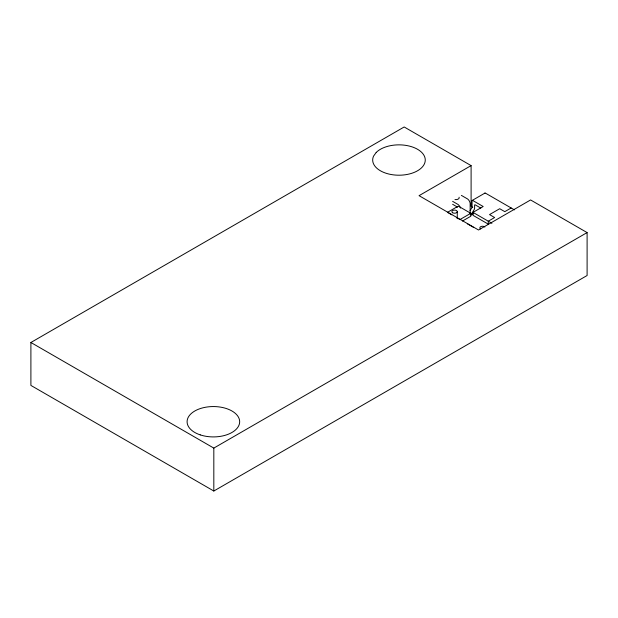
<?xml version="1.0" encoding="UTF-8"?>
<svg xmlns="http://www.w3.org/2000/svg" width="618" height="618" viewBox="0 0 618 618"><rect width="100%" height="100%" fill="white"/><g stroke="black" fill="none" stroke-linecap="round" stroke-linejoin="round"><path stroke-width="0.93" d="M470.035 210.699L471.766 207.911A3.638 2.101 60 0 0 472.059 206.698L472.059 200.827A0.896 0.518 60 0 1 472.693 200.456L483.183 206.512L473.009 212.391L473.009 215.327L488.274 224.133L488.274 221.198L494.632 217.528L489.541 214.593L499.715 208.714L504.806 211.657L511.163 207.98M471.101 165.609L419.05 195.667L478.541 230.004L530.584 199.954L587.1 232.584L587.1 275.512L213.82 491.024L30.9 385.416L30.9 342.488L404.18 126.976L471.101 165.609L471.101 206.427L472.755 207.385M447.563 212.283L457.544 206.52M472.245 200.41L484.96 193.071M462.473 221.043L470.785 216.246L470.785 213.303L459.977 219.544L456.71 217.66M470.97 215.033L473.427 213.612M30.9 342.488L213.82 448.096L587.1 232.584M514.446 209.873L485.408 193.117A0.896 0.518 60 0 0 484.775 193.48M461.391 195.396L467.61 198.988A4.318 2.495 60 0 1 470.151 203.392L470.151 213.89M480.804 208.073L475.234 204.859A0.896 0.518 60 0 0 474.601 205.23L474.601 208.166A3.638 2.101 60 0 1 474.307 209.378L471.719 213.565A3.638 2.101 60 0 0 471.426 214.778M473.009 212.391L491.905 223.299M452.631 201.352L458.069 204.496A4.318 2.495 60 0 1 460.449 208.088M470.785 213.303L459.344 206.698A3.6 2.078 60 0 0 456.887 207.455M452.631 204.295L457.289 206.984M451.804 214.825L448.529 212.94A3.6 2.078 60 0 0 447.872 212.662M467.293 223.77L473.651 227.439M457.274 211.657L457.274 218.702M213.82 448.096L213.82 491.024M480.642 228.907A2.696 1.56 0 0 1 480.904 226.574A2.696 1.56 0 0 1 484.883 227.03M459.104 197.204A3.376 1.947 0 0 1 454.972 199.583M376.207 152.445L373.581 156.099A26.288 15.18 0 0 0 403.539 174.979A26.288 15.18 0 0 0 420.51 151.325A26.288 15.18 0 0 0 376.207 152.445M200.232 434.879A26.288 15.18 0 0 0 239.668 421.739A26.288 15.18 0 0 0 200.232 408.591A26.288 15.18 0 0 0 200.232 434.879M452.662 212.754A2.696 1.56 0 0 0 457.181 212.059A2.696 1.56 0 0 0 453.875 210.151A2.696 1.56 0 0 0 452.662 212.754"/></g></svg>
